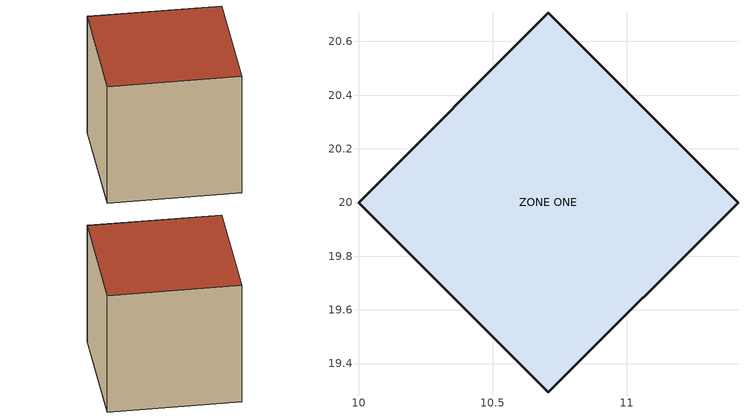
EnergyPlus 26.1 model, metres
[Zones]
ZONE ONE
 floor outside (Wall Construction): 10.71,20.71 11.41,20 10.71,19.29 10,20 z3
 wall outside (Wall Construction): 10,20 10.71,20.71 11.41,20 10.71,19.29 10,20 z3:4
 roof outside (Wall Construction): 10.71,19.29 11.41,20 10.71,20.71 10,20 z4
[Building]
Surface Geometry Transform Compare: 30, Suburbs, 0.04, 0.4, FullExterior, 25, 6
[Site:Location]
Golden: 39.74, -105.18, -7, 1829
[Material:NoMass]
R1: Rough, 1, 0.9, 0.7, 0.7
[Construction]
Wall Construction: R1
[Zone]
ZONE ONE: 45, 10, 20, 3, 1, 1, 1, 1
